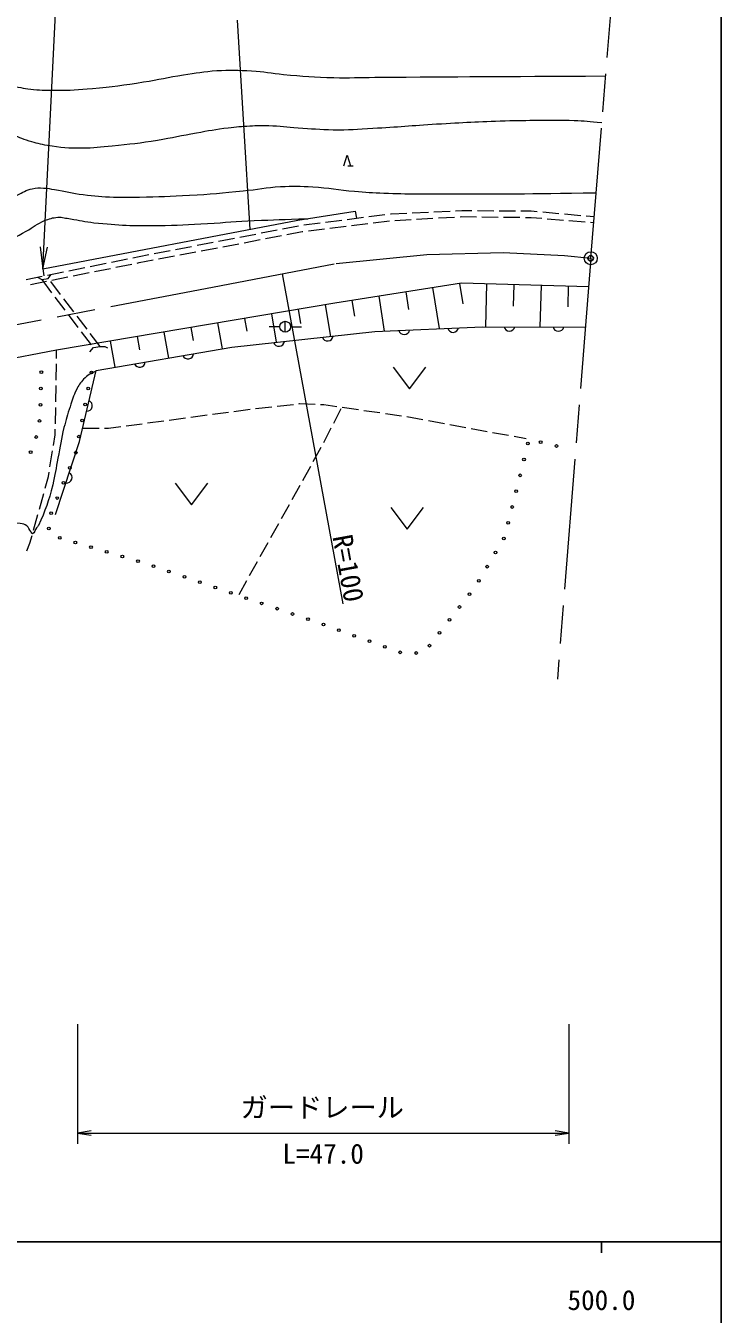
# Model space of a CAD drawing. Units: millimetres at full size, sheet at 1:1000; details may follow other scales. Extents: x 40000 to 680000, y 20000 to 380000.
# Drawn here: x 515138 to 579000, y 198357 to 316690 of the extents above; entities that cross this region are included whole.
import ezdxf
from ezdxf.enums import TextEntityAlignment as Align

# ---------------------------------------------------------------- set-up
doc = ezdxf.new("R2010")
doc.units = ezdxf.units.MM
doc.header["$LTSCALE"] = 1000
doc.header["$PDMODE"] = 32
doc.header["$PDSIZE"] = 500
doc.linetypes.add('CHAIN', pattern=[18.5, 12, -1.5, 3.5, -1.5])
for name, color, linetype, lineweight in [('M-BGD', 7, 'Continuous', 13), ('M-BMK', 2, 'CHAIN', 13), ('M-BMK-SRVR', 3, 'Continuous', 13), ('M-STR-HTXT', 7, 'Continuous', 13), ('M-STR-STRC', 7, 'Continuous', 25), ('M-TTL-BAND', 7, 'Continuous', 25)]:
    doc.layers.add(name, color=color, linetype=linetype, lineweight=lineweight)
doc.layers.add('M-OTRS', color=6, linetype='Continuous')
doc.styles.add('ＭＳ ゴシック', font='')
doc.styles.get('ＭＳ ゴシック').set_extended_font_data('MS Gothic')

# ---------------------------------------------------------------- blocks, each defined once
blk = doc.blocks.new('open_arrow')
at = {"color": 0, "linetype": 'Continuous', "lineweight": -2}
blk.add_lwpolyline([(7.5, 1.25), (0, 0), (7.5, -1.25)], dxfattribs=at)

msp = doc.modelspace()

# ---------------------------------------------------------------- linework, layer by layer
at = {"layer": 'M-BGD'}
for p, q in [((544357, 303816), (544657, 304816)), ((544657, 304816), (544957, 303816)), ((544707, 303816), (545207, 303816)), ((540130, 298822), (545375, 299663)), ((545375, 299663), (545496, 299021)), ((548619, 299421), (548678, 299429)), ((548678, 299429), (550117, 299492)), ((550617, 299514), (552115, 299579)), ((552615, 299601), (554113, 299667)), ((554613, 299689), (555191, 299714)), ((555191, 299714), (556112, 299711)), ((556612, 299710), (558112, 299705)), ((558612, 299704), (560112, 299699)), ((560612, 299698), (561541, 299695)), ((561541, 299695), (562110, 299642)), ((562608, 299596), (564101, 299458)), ((564599, 299412), (566093, 299274)), ((516697, 294362), (540130, 298822)), ((538718, 298037), (540191, 298320)), ((540684, 298404), (542172, 298595)), ((542668, 298658), (544156, 298849)), ((543073, 298097), (544561, 298280)), ((544652, 298913), (546139, 299103)), ((545058, 298341), (546546, 298524)), ((546635, 299167), (548123, 299358)), ((547043, 298585), (548532, 298768)), ((549030, 298809), (550527, 298896)), ((551026, 298925), (552524, 299012)), ((553023, 299040), (554520, 299127)), ((555020, 299156), (555191, 299166)), ((555191, 299166), (556519, 299149)), ((557019, 299143), (558519, 299125)), ((559019, 299119), (560519, 299100)), ((561019, 299094), (561532, 299088)), ((561532, 299088), (562515, 299007)), ((563014, 298967), (564509, 298845)), ((565007, 298804), (566502, 298682)), ((566591, 299228), (567328, 299160)), ((567001, 298641), (567283, 298618)), ((532826, 296904), (534299, 297187)), ((534790, 297282), (536263, 297565)), ((535187, 296770), (536661, 297050)), ((536754, 297659), (538227, 297942)), ((537152, 297143), (538626, 297424)), ((539117, 297517), (540516, 297783)), ((540516, 297783), (540591, 297792)), ((541087, 297853), (542576, 298036)), ((526934, 295772), (528407, 296055)), ((528898, 296150), (530371, 296433)), ((529293, 295649), (530767, 295929)), ((530862, 296527), (532335, 296810)), ((531258, 296022), (532731, 296303)), ((533223, 296396), (534696, 296676)), ((521053, 294584), (522522, 294886)), ((523012, 294986), (524481, 295287)), ((523403, 294507), (524873, 294801)), ((524971, 295388), (525553, 295507)), ((525364, 294900), (525542, 294935)), ((525542, 294935), (526837, 295182)), ((525553, 295507), (526443, 295678)), ((527328, 295275), (528802, 295555)), ((515175, 293379), (516644, 293680)), ((516205, 293590), (516606, 293373)), ((516606, 293373), (517202, 293487)), ((516697, 294362), (516802, 293713)), ((517134, 293781), (518604, 294082)), ((517202, 293487), (517474, 293850)), ((517520, 293328), (518990, 293622)), ((519094, 294183), (520563, 294484)), ((519481, 293721), (520951, 294015)), ((521442, 294114), (522912, 294408)), ((515559, 292935), (517029, 293229)), ((516606, 293373), (517513, 292178)), ((518337, 292000), (517427, 293192)), ((555147, 293062), (543525, 291224)), ((552494, 292642), (553090, 288873)), ((554963, 293033), (555261, 291148)), ((566808, 292719), (555147, 293062)), ((557460, 292994), (557344, 289051)), ((559959, 292920), (559901, 290949)), ((562458, 292847), (562346, 289035)), ((564956, 292774), (564900, 290868)), ((517816, 291780), (518723, 290586)), ((543525, 291224), (517971, 286885)), ((519549, 290409), (518640, 291602)), ((545086, 291470), (545316, 290016)), ((547555, 291861), (548063, 288648)), ((550024, 292252), (550279, 290645)), ((519026, 290188), (519933, 288993)), ((520762, 288819), (519853, 290012)), ((537689, 290233), (538132, 287624)), ((540153, 290651), (540375, 289347)), ((542618, 291070), (543111, 288165)), ((530295, 288977), (530497, 287786)), ((532759, 289396), (533162, 287025)), ((535224, 289814), (535425, 288629)), ((538460, 289048), (537474, 289048)), ((538960, 288548), (538960, 289548)), ((539460, 289048), (540446, 289048)), ((520236, 288595), (521143, 287401)), ((521975, 287228), (521065, 288421)), ((522900, 287722), (523307, 285328)), ((525365, 288140), (525568, 286943)), ((527830, 288559), (528234, 286176)), ((517971, 286885), (498809, 283251)), ((517959, 286138), (517971, 286885)), ((521009, 286730), (521342, 287140)), ((521342, 287140), (521975, 287228)), ((521975, 287228), (522401, 287228)), ((522401, 287228), (522639, 287125)), ((517926, 284138), (517950, 285638)), ((548876, 285339), (550376, 283339)), ((550376, 283339), (551876, 285339)), ((517893, 282138), (517918, 283638)), ((517860, 280138), (517885, 281638)), ((536243, 281533), (537734, 281699)), ((538230, 281755), (539721, 281921)), ((540218, 281977), (540313, 281987)), ((540313, 281987), (541716, 281927)), ((542216, 281906), (542494, 281894)), ((542494, 281894), (543703, 281722)), ((544198, 281652), (545684, 281441)), ((528313, 280477), (529800, 280676)), ((530295, 280743), (531782, 280943)), ((532277, 281009), (533764, 281209)), ((534259, 281276), (535746, 281476)), ((543420, 280200), (544105, 281534)), ((546179, 281371), (547664, 281160)), ((548159, 281089), (549644, 280879)), ((550138, 280805), (551613, 280532)), ((517843, 279109), (517852, 279638)), ((520363, 279734), (521863, 279730)), ((522363, 279729), (522746, 279728)), ((522746, 279728), (523853, 279877)), ((524349, 279944), (525835, 280143)), ((526331, 280210), (527817, 280410)), ((542508, 278420), (543192, 279755)), ((552105, 280441), (553580, 280168)), ((554072, 280078), (555547, 279805)), ((556038, 279714), (557513, 279441)), ((558005, 279350), (559480, 279077)), ((517685, 278152), (517843, 279109)), ((559971, 278986), (561095, 278778)), ((517358, 276178), (517603, 277658)), ((541544, 276668), (542275, 277978)), ((540569, 274921), (541300, 276231)), ((516918, 274230), (517212, 275300)), ((517212, 275300), (517276, 275685)), ((528862, 274683), (530362, 272683)), ((530362, 272683), (531862, 274683)), ((516387, 272302), (516785, 273748)), ((539594, 273175), (540325, 274485)), ((538620, 271428), (539351, 272738)), ((548666, 272458), (550166, 270458)), ((550166, 270458), (551666, 272458)), ((515857, 270374), (516255, 271820)), ((537645, 269682), (538376, 270992)), ((515523, 269162), (515724, 269891)), ((515233, 268477), (515523, 269162)), ((536670, 267936), (537401, 269245)), ((535696, 266189), (536427, 267499)), ((534721, 264443), (535452, 265753))]:
    msp.add_line(p, q, dxfattribs=at)
msp.add_lwpolyline([(517880, 271807), (520079, 278514), (521597, 285033), (534075, 287183), (547185, 288608), (557093, 289052), (566516, 289021)], dxfattribs=at)
for centre, radius in [((538960, 289048), 500), ((516568, 284887), 125), ((521168, 284844), 125), ((516532, 283387), 125), ((520880, 283372), 125), ((516497, 281888), 125), ((520592, 281900), 125), ((516402, 280395), 125), ((520304, 280428), 125), ((516105, 278925), 125), ((520015, 278956), 125), ((561253, 278314), 125), ((562417, 278448), 125), ((563876, 278097), 125), ((515585, 277525), 125), ((519727, 277484), 125), ((560889, 276859), 125), ((519176, 276091), 125), ((518605, 274704), 125), ((560525, 275403), 125), ((518033, 273317), 125), ((560161, 273948), 125), ((559798, 272493), 125), ((517462, 271930), 125), ((559434, 271038), 125), ((517257, 270526), 125), ((518253, 269654), 125), ((519691, 269228), 125), ((521129, 268802), 125), ((559029, 269599), 125), ((522567, 268375), 125), ((524006, 267949), 125), ((525444, 267523), 125), ((558268, 268307), 125), ((526869, 267055), 125), ((528287, 266568), 125), ((557506, 267015), 125), ((529706, 266080), 125), ((531124, 265593), 125), ((532543, 265105), 125), ((556744, 265723), 125), ((533962, 264618), 125), ((535380, 264130), 125), ((555889, 264494), 125), ((536799, 263643), 125), ((538217, 263156), 125), ((539636, 262668), 125), ((554968, 263310), 125), ((541054, 262181), 125), ((542472, 261691), 125), ((554047, 262126), 125), ((543883, 261182), 125), ((545294, 260673), 125), ((553126, 260942), 125), ((546706, 260165), 125), ((548117, 259656), 125), ((549528, 259147), 125), ((550978, 259084), 125), ((552205, 259758), 125)]:
    msp.add_circle(centre, radius, dxfattribs=at)
for centre, start, end in [((549886, 288842), 195.24617, 349.8854), ((554382, 289043), 195.24617, 349.8854), ((559555, 289157), 192.4907, 347.12993), ((564055, 289142), 192.4907, 347.12993), ((538381, 287764), 198.88603, 353.52526), ((542855, 288251), 198.88603, 353.52526), ((530034, 286601), 202.4556, 357.09484), ((525600, 285837), 202.4556, 357.09484), ((520728, 281799), 269.57137, 64.21061), ((518873, 275196), 264.52981, 59.16904)]:
    msp.add_arc(centre, 512, start, end, dxfattribs=at)
for points, knots in [([(460209, 288427), (460615, 288718), (460776, 288802), (461166, 288993), (461900, 289351), (462406, 289287), (463188, 289526), (464351, 289881), (464998, 290105), (466116, 290585), (467167, 291036), (467716, 291374), (468734, 291894), (469424, 292246), (469819, 292430), (470492, 292814), (471022, 293118), (471253, 293403), (471808, 293659), (472277, 293876), (472572, 293919), (473075, 294040), (473735, 294199), (474120, 294219), (474785, 294359), (475643, 294539), (476118, 294668), (476966, 294892), (478141, 295201), (478798, 295384), (479957, 295750), (481169, 296133), (481856, 296334), (483031, 296816), (483993, 297212), (484462, 297589), (485420, 297994), (486068, 298268), (486437, 298419), (487116, 298603), (487881, 298810), (488335, 298803), (489117, 298928), (489877, 299050), (490320, 299033), (491063, 299233), (492103, 299512), (492644, 299801), (493645, 300195), (494500, 300532), (494958, 300772), (495820, 301088), (496735, 301424), (497289, 301492), (498201, 301836), (498972, 302127), (499410, 302287), (500133, 302681), (500905, 303101), (501369, 303308), (502037, 303879), (502513, 304285), (502769, 304543), (503117, 305063), (503534, 305686), (503766, 306063), (503962, 306787), (504188, 307622), (504077, 308135), (504253, 308982), (504307, 309245), (504313, 309410), (504454, 309639), (504628, 309925), (504828, 310040), (505146, 310145), (505489, 310257), (505706, 310205), (506067, 310228), (506553, 310259), (506832, 310197), (507313, 310276), (507769, 310351), (508025, 310413), (508456, 310581), (508925, 310764), (509180, 310895), (509612, 311156), (509932, 311349), (510046, 311563), (510387, 311717), (510685, 311850), (510878, 311894), (511204, 311897), (511649, 311901), (511895, 311814), (512326, 311703), (512968, 311537), (513297, 311342), (513939, 311176), (514675, 310986), (515102, 310933), (515857, 310844), (516655, 310750), (517110, 310761), (517913, 310761), (519219, 310761), (519950, 310821), (521251, 310934), (523095, 311094), (524122, 311249), (525952, 311530), (527386, 311749), (528174, 311964), (529608, 312180), (530799, 312360), (531466, 312489), (532668, 312568), (533918, 312650), (534623, 312611), (535874, 312547), (537029, 312488), (537664, 312321), (538817, 312222), (540612, 312068), (541619, 311948), (543421, 311924), (544896, 311905), (545723, 311943), (547198, 311955), (555472, 312019), (558060, 312028), (568382, 312086)], [0, 0, 0, 0, 1, 1, 1, 2, 2, 2, 3, 3, 3, 4, 4, 4, 5, 5, 5, 6, 6, 6, 7, 7, 7, 8, 8, 8, 9, 9, 9, 10, 10, 10, 11, 11, 11, 12, 12, 12, 13, 13, 13, 14, 14, 14, 15, 15, 15, 16, 16, 16, 17, 17, 17, 18, 18, 18, 19, 19, 19, 20, 20, 20, 21, 21, 21, 22, 22, 22, 23, 23, 23, 24, 24, 24, 25, 25, 25, 26, 26, 26, 27, 27, 27, 28, 28, 28, 29, 29, 29, 30, 30, 30, 31, 31, 31, 32, 32, 32, 33, 33, 33, 34, 34, 34, 35, 35, 35, 36, 36, 36, 37, 37, 37, 38, 38, 38, 39, 39, 39, 40, 40, 40, 41, 41, 41, 42, 42, 42, 43, 43, 43, 44, 44, 44, 44]), ([(568029, 307765), (566828, 307890), (566490, 307917), (565501, 307966), (564237, 308029), (563526, 307992), (562260, 307982), (561043, 307973), (560361, 307974), (559145, 307935), (556691, 307858), (555317, 307780), (552866, 307639), (550577, 307508), (549299, 307368), (547009, 307250), (545592, 307177), (544798, 307083), (543379, 307110), (542112, 307133), (541404, 307210), (540139, 307297), (539092, 307368), (538508, 307468), (537459, 307499), (536772, 307520), (536386, 307504), (535699, 307468), (534924, 307427), (534491, 307389), (533720, 307297), (532576, 307160), (531943, 307024), (530807, 306829), (529404, 306588), (528630, 306383), (527224, 306159), (525612, 305903), (524704, 305792), (523080, 305630), (522000, 305521), (521393, 305459), (520307, 305443), (519062, 305424), (518360, 305503), (517129, 305692), (516467, 305794), (516108, 305919), (515462, 306097), (514766, 306289), (514419, 306534), (513717, 306705), (513437, 306773), (513273, 306806), (512985, 306798), (512775, 306792), (512650, 306783), (512456, 306705), (511897, 306480), (511623, 306270), (511100, 305972), (510880, 305847), (510770, 305751), (510539, 305645), (510214, 305495), (510008, 305474), (509667, 305365), (509211, 305218), (508944, 305167), (508499, 304991), (508225, 304883), (508056, 304846), (507813, 304679), (507547, 304497), (507431, 304346), (507226, 304096), (506862, 303651), (506748, 303338), (506423, 302864), (506104, 302397), (505952, 302111), (505572, 301693), (505226, 301314), (504993, 301136), (504581, 300828), (504141, 300498), (503874, 300341), (503404, 300052), (502573, 299542), (502108, 299251), (501237, 298813), (500400, 298392), (499894, 298231), (499015, 297906), (498033, 297544), (497481, 297341), (496474, 297061), (495330, 296744), (494676, 296604), (493503, 296424), (492745, 296308), (492308, 296351), (491544, 296286), (490375, 296187), (489706, 296227), (488553, 296011), (487991, 295905), (487670, 295852), (487135, 295652), (486426, 295388), (486080, 295123), (485390, 294811), (484448, 294384), (483917, 294150), (482952, 293776), (482205, 293486), (481776, 293347), (481006, 293125), (479921, 292812), (479298, 292690), (478192, 292461), (477083, 292230), (476438, 292224), (475336, 291962), (474791, 291833), (474484, 291755), (473965, 291547), (473453, 291341), (473201, 291150), (472719, 290882), (472114, 290545), (471779, 290350), (471181, 289999), (470799, 289774), (470597, 289626), (470205, 289417), (469624, 289109), (469264, 289009), (468658, 288753), (468281, 288594), (468162, 288543), (467692, 288348)], [0, 0, 0, 0, 1, 1, 1, 2, 2, 2, 3, 3, 3, 4, 4, 4, 5, 5, 5, 6, 6, 6, 7, 7, 7, 8, 8, 8, 9, 9, 9, 10, 10, 10, 11, 11, 11, 12, 12, 12, 13, 13, 13, 14, 14, 14, 15, 15, 15, 16, 16, 16, 17, 17, 17, 18, 18, 18, 19, 19, 19, 20, 20, 20, 21, 21, 21, 22, 22, 22, 23, 23, 23, 24, 24, 24, 25, 25, 25, 26, 26, 26, 27, 27, 27, 28, 28, 28, 29, 29, 29, 30, 30, 30, 31, 31, 31, 32, 32, 32, 33, 33, 33, 34, 34, 34, 35, 35, 35, 36, 36, 36, 37, 37, 37, 38, 38, 38, 39, 39, 39, 40, 40, 40, 41, 41, 41, 42, 42, 42, 43, 43, 43, 44, 44, 44, 45, 45, 45, 46, 46, 46, 47, 47, 47, 47]), ([(472334, 287081), (472915, 287516), (473078, 287642), (473581, 287963), (474025, 288248), (474254, 288453), (474744, 288649), (475189, 288827), (475473, 288821), (475949, 288888), (476738, 288999), (477198, 288909), (477984, 289044), (478707, 289168), (479103, 289282), (479812, 289469), (480769, 289723), (481327, 289809), (482242, 290186), (483126, 290551), (483557, 290893), (484423, 291297), (485410, 291758), (485954, 292048), (486989, 292388), (488054, 292738), (488682, 292835), (489782, 293053), (490771, 293248), (491340, 293269), (492337, 293416), (494103, 293677), (495116, 293701), (496855, 294101), (497872, 294336), (498434, 294501), (499431, 294808), (501137, 295333), (502103, 295606), (503772, 296241), (505096, 296745), (505815, 297083), (507116, 297643), (508414, 298202), (509132, 298535), (510419, 299118), (511330, 299530), (511855, 299732), (512745, 300188), (513394, 300519), (513700, 300812), (514355, 301133), (514882, 301391), (515163, 301597), (515736, 301725), (516133, 301813), (516369, 301800), (516775, 301787), (517168, 301775), (517383, 301704), (517772, 301642), (518805, 301477), (519374, 301324), (520410, 301185), (521495, 301038), (522109, 300992), (523204, 300956), (524132, 300925), (524653, 300939), (525582, 300956), (527380, 300989), (528388, 301019), (530183, 301122), (532105, 301233), (533179, 301339), (535095, 301527), (536440, 301659), (537183, 301851), (538533, 301922), (539684, 301982), (540332, 301958), (541483, 301901), (542990, 301826), (543820, 301604), (545325, 301486), (546379, 301403), (546970, 301360), (548026, 301320), (550312, 301232), (551595, 301272), (553883, 301257), (559204, 301223), (560901, 301268), (567506, 301349)], [0, 0, 0, 0, 1, 1, 1, 2, 2, 2, 3, 3, 3, 4, 4, 4, 5, 5, 5, 6, 6, 6, 7, 7, 7, 8, 8, 8, 9, 9, 9, 10, 10, 10, 11, 11, 11, 12, 12, 12, 13, 13, 13, 14, 14, 14, 15, 15, 15, 16, 16, 16, 17, 17, 17, 18, 18, 18, 19, 19, 19, 20, 20, 20, 21, 21, 21, 22, 22, 22, 23, 23, 23, 24, 24, 24, 25, 25, 25, 26, 26, 26, 27, 27, 27, 28, 28, 28, 29, 29, 29, 30, 30, 30, 31, 31, 31, 31]), ([(474401, 286219), (474950, 286595), (475145, 286736), (475678, 286952), (476163, 287149), (476454, 287222), (476971, 287310), (477669, 287430), (478078, 287341), (478778, 287450), (479666, 287589), (480142, 287778), (481006, 288027), (481943, 288297), (482451, 288506), (483374, 288821), (485080, 289405), (486083, 289611), (487736, 290332), (488454, 290646), (488796, 290954), (489527, 291236), (490279, 291526), (490738, 291574), (491521, 291766), (492872, 292096), (493633, 292268), (494995, 292545), (496428, 292836), (497235, 292976), (498672, 293246), (500691, 293624), (501827, 293807), (503844, 294196), (505405, 294497), (506284, 294645), (507832, 295006), (508733, 295216), (509241, 295332), (510122, 295614), (511127, 295934), (511696, 296108), (512661, 296533), (513675, 296979), (514210, 297300), (515185, 297826), (515852, 298185), (516162, 298517), (516868, 298792), (517319, 298967), (517584, 299070), (518067, 299103), (518533, 299135), (518790, 299016), (519251, 298947), (520092, 298823), (520555, 298694), (521401, 298605), (523697, 298361), (524997, 298319), (527305, 298340), (529078, 298356), (530069, 298452), (531839, 298542), (533513, 298628), (534449, 298711), (536123, 298792), (538043, 298884), (538660, 298900), (541042, 298968)], [0, 0, 0, 0, 1, 1, 1, 2, 2, 2, 3, 3, 3, 4, 4, 4, 5, 5, 5, 6, 6, 6, 7, 7, 7, 8, 8, 8, 9, 9, 9, 10, 10, 10, 11, 11, 11, 12, 12, 12, 13, 13, 13, 14, 14, 14, 15, 15, 15, 16, 16, 16, 17, 17, 17, 18, 18, 18, 19, 19, 19, 20, 20, 20, 21, 21, 21, 22, 22, 22, 23, 23, 23, 23]), ([(521584, 284978), (521057, 284722), (520821, 284619), (520453, 284242), (520126, 283906), (519999, 283661), (519784, 283245), (519489, 282675), (519414, 282314), (519207, 281707), (518953, 280966), (518831, 280543), (518644, 279783), (518378, 278704), (518302, 278083), (518088, 276992), (517900, 276027), (517843, 275476), (517611, 274521), (517246, 273019), (516950, 272189), (516292, 270792), (516249, 270700), (516194, 270668), (516136, 270584), (515989, 270374), (515935, 270119), (515765, 270042), (515699, 270011), (515667, 270163), (515606, 270242), (515456, 270437), (515413, 270582), (515232, 270751), (515049, 270921), (514875, 270917), (514630, 270969), (514189, 271061), (513927, 270983), (513477, 270969), (512534, 270938), (512008, 270861), (511068, 270782), (510117, 270701), (509590, 270591), (508637, 270543), (507082, 270465), (506206, 270522), (504649, 270584), (503640, 270625), (503077, 270691), (502074, 270802), (500814, 270942), (500109, 271041), (498864, 271280), (497852, 271475), (497274, 271558), (496289, 271862), (495899, 271982), (495761, 272021), (495299, 272192)], [0, 0, 0, 0, 1, 1, 1, 2, 2, 2, 3, 3, 3, 4, 4, 4, 5, 5, 5, 6, 6, 6, 7, 7, 7, 8, 8, 8, 9, 9, 9, 10, 10, 10, 11, 11, 11, 12, 12, 12, 13, 13, 13, 14, 14, 14, 15, 15, 15, 16, 16, 16, 17, 17, 17, 18, 18, 18, 19, 19, 19, 20, 20, 20, 20])]:
    msp.add_open_spline(points, degree=3, knots=knots, dxfattribs=at)
at = {"layer": 'M-BMK'}
for p, q in [((567016, 295338), (569308, 323443)), ((551972, 295675), (558983, 295862)), ((558983, 295862), (564614, 295581)), ((531654, 292571), (543638, 294849)), ((543638, 294849), (551972, 295675)), ((567016, 295338), (563954, 256675)), ((564614, 295581), (567016, 295338)), ((468429, 280478), (531654, 292571))]:
    msp.add_line(p, q, dxfattribs=at)
at = {"layer": 'M-BMK-SRVR'}
msp.add_circle((567016, 295338), 600, dxfattribs=at)
at = {"layer": 'M-OTRS'}
msp.add_point((567016, 295338), dxfattribs=at)
msp.add_point((567016, 295338), dxfattribs=at)
at = {"layer": 'M-STR-HTXT'}
for p, q in [((538671, 293905), (544244, 263592)), ((519891, 225000), (519891, 214000)), ((565000, 225000), (565000, 214000)), ((519891, 215000), (565000, 215000))]:
    msp.add_line(p, q, dxfattribs=at)
msp.add_lwpolyline([(516697, 294362), (519126, 343149), (547876, 343149)], dxfattribs=at)
at = {"layer": 'M-STR-STRC', "lineweight": 13}
msp.add_line((535731, 297985), (534575, 317199), dxfattribs=at)
at = {"layer": 'M-TTL-BAND'}
for p, q in [((579000, 20000), (579000, 370000)), ((40000, 205000), (579000, 205000)), ((568000, 205000), (568000, 204000))]:
    msp.add_line(p, q, dxfattribs=at)

# ---------------------------------------------------------------- block references
at = {"layer": 'M-STR-HTXT'}
for p, xscale, yscale, rotation in [((516697, 294362), 267, 267, 87.2), ((565000, 215000), 167, 167, 180)]:
    msp.add_blockref('open_arrow', p, dxfattribs=dict(at, xscale=xscale, yscale=yscale, rotation=rotation))
at = {"layer": 'M-STR-HTXT', "xscale": 167, "yscale": 167}
msp.add_blockref('open_arrow', (519891, 215000), dxfattribs=at)

# ---------------------------------------------------------------- texts
at = {"layer": 'M-STR-HTXT', "style": 'ＭＳ ゴシック'}
msp.add_text('R=100', height=1833, rotation=280.416, dxfattribs=at).set_placement((544762, 266876), align=Align.MIDDLE_CENTER)
for s, p in [('ガードレール', (542362, 215884)), ('L=47.0', (542446, 211631))]:
    msp.add_text(s, height=1833, dxfattribs=at).set_placement(p, align=Align.BOTTOM_CENTER)
at = {"layer": 'M-TTL-BAND', "style": 'ＭＳ ゴシック'}
msp.add_text('500.0', height=1833, dxfattribs=at).set_placement((568000, 198195), align=Align.BOTTOM_CENTER)

doc.saveas('drawing.dxf')
